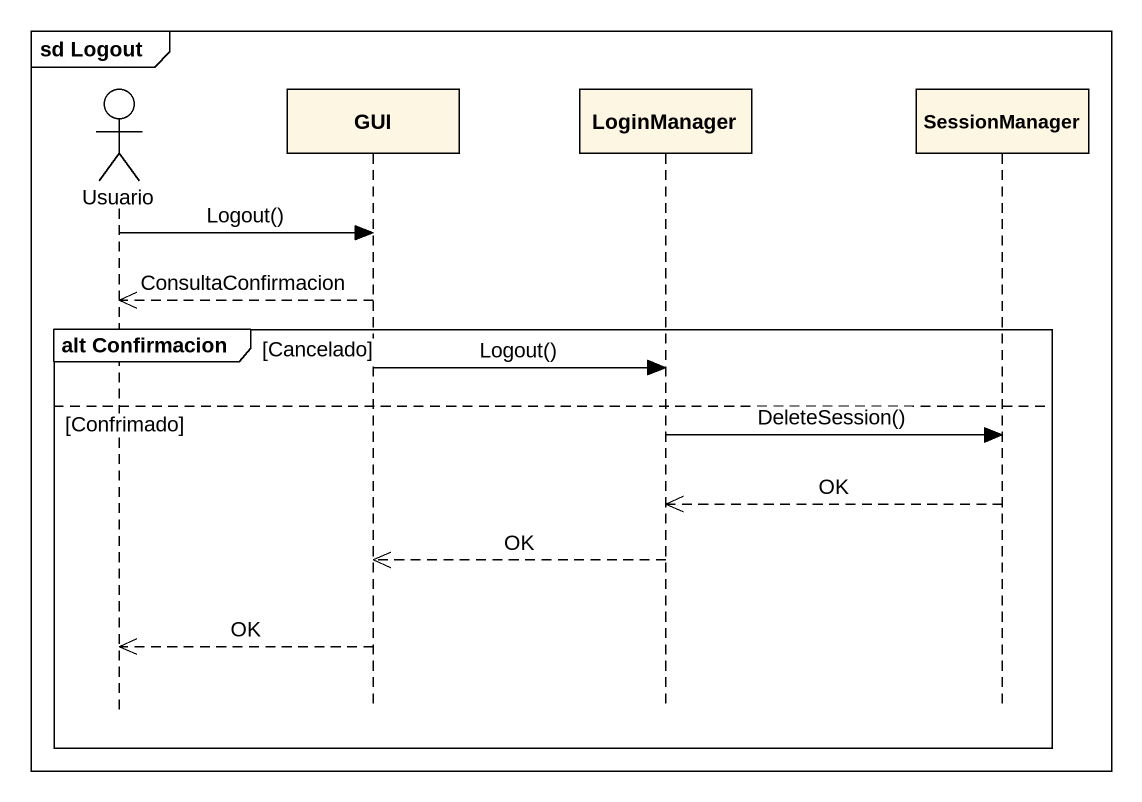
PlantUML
@startuml
mainframe sd Logout
hide footbox
actor Usuario
participant GUI
participant LoginManager
participant SessionManager

Usuario -> GUI : Logout()
GUI -->> Usuario : ConsultaConfirmacion
group alt Confirmacion [Cancelado]
  GUI -> LoginManager : Logout()
else Confrimado
  LoginManager -> SessionManager : DeleteSession()
  SessionManager -->> LoginManager : OK
  LoginManager -->> GUI : OK
  GUI -->> Usuario : OK
end
@enduml
